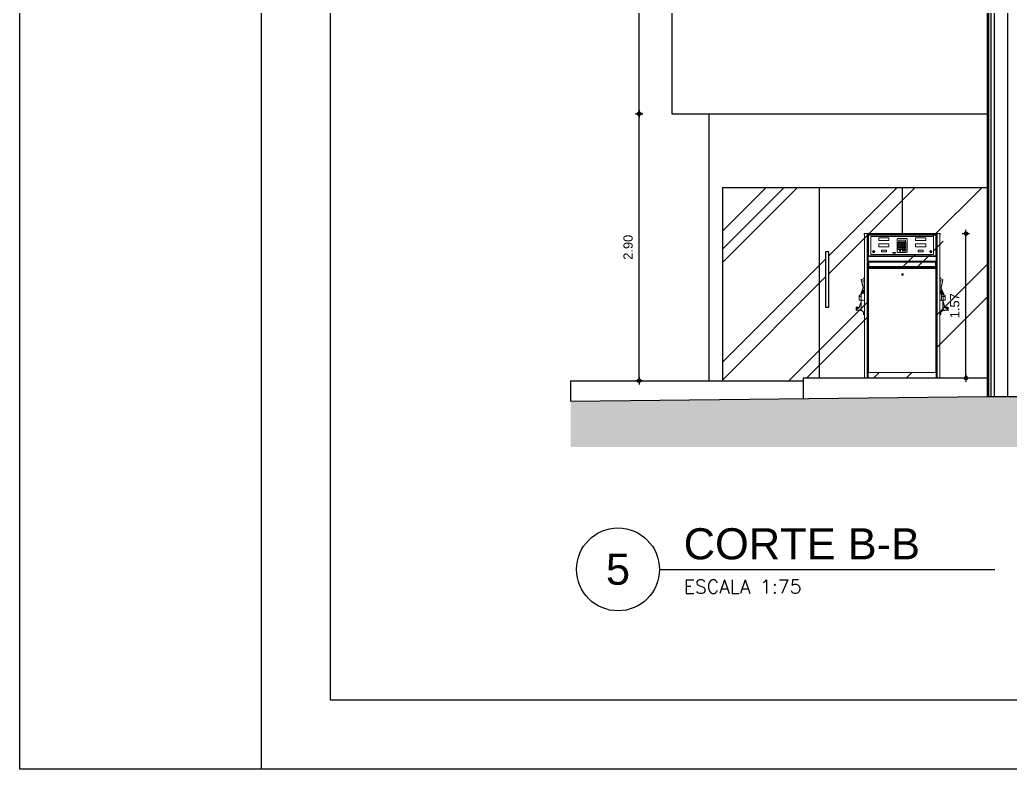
# Model space of a CAD drawing. Header units: millimetres. Extents: x 1111 to 1333, y -447 to -319.
# Drawn here: x 1191.17 to 1201.93, y -447 to -438.86 of the extents above; entities that cross this region are included whole.
import ezdxf
from ezdxf.enums import TextEntityAlignment as Align

# ---------------------------------------------------------------- set-up
doc = ezdxf.new("R2010")
doc.units = ezdxf.units.MM
doc.header["$PDMODE"] = 35
for name, color, linetype in [('ARQ-ALVENARIA', 4, 'Continuous'), ('ARQ-ESTRUTURA', 6, 'Continuous'), ('ARQ-HACHURA', 253, 'Continuous'), ('ARQ-PENA-01', 1, 'Continuous'), ('ARQ-PENA-02', 2, 'Continuous'), ('ARQ-PENA-03', 3, 'Continuous'), ('ARQ-PENA-FINA-CINZA', 8, 'Continuous'), ('ARQ-SÍMBOLOS', 2, 'Continuous'), ('ARQ-TEXTO2', 2, 'Continuous'), ('ARQ-TEXTO4', 4, 'Continuous'), ('CERCAD-1', 1, 'Continuous'), ('CERCAD-2', 7, 'Continuous'), ('COTAS', 1, 'Continuous')]:
    doc.layers.add(name, color=color, linetype=linetype)
doc.styles.add('ARIAL', font='arial.ttf')
doc.styles.add('CARIMBO_DADOS', font='arial.ttf', dxfattribs={"height": 0.1})
doc.styles.add('ROMANS', font='romans')
doc.dimstyles.new('COTAS_EXTERNAS', dxfattribs={"dimtxt": 0.1, "dimasz": 0.01, "dimexe": 0, "dimexo": 0, "dimgap": 0.07, "dimtad": 1, "dimzin": 5, "dimdsep": 46, "dimtxsty": 'CARIMBO_DADOS', "dimblk1": 'CIRCULOS', "dimblk2": 'CIRCULOS', "dimsah": 1, "dimcen": 0, "dimse1": 1, "dimse2": 1, "dimclrd": 8, "dimclre": 8, "dimclrt": 230, "dimadec": 0, "dimazin": 0, "dimtfac": 100, "dimtix": 1, "dimtmove": 2, "dimatfit": 3, "dimldrblk": 'CIRCULOS', "dimfxl": 0, "dimtolj": 1, "dimtzin": 5, "dimarcsym": 0})

# ---------------------------------------------------------------- blocks, each defined once
blk = doc.blocks.new('BOMBA FRONTAL')
at = {"layer": 'ARQ-TEXTO4', "lineweight": 5}
for p, q in [((808.167, 418.036), (807.345, 418.036)), ((807.345, 418.036), (807.345, 418.035)), ((807.345, 418.035), (807.386, 418.035)), ((807.345, 418.034), (807.345, 418.035)), ((807.345, 418.035), (807.346, 418.034)), ((807.345, 418.025), (807.345, 418.034)), ((807.346, 418.034), (807.345, 418.034)), ((807.346, 418.025), (807.345, 418.025)), ((807.345, 418.025), (807.346, 418.024)), ((807.346, 416.468), (807.346, 418.035)), ((807.375, 418.036), (807.375, 418.035)), ((807.376, 416.469), (807.376, 418.035)), ((807.385, 418.036), (807.385, 418.034)), ((807.385, 418.035), (807.385, 416.469)), ((807.385, 418.034), (807.386, 418.034)), ((807.386, 418.035), (807.386, 418.024)), ((807.386, 418.034), (808.126, 418.034)), ((807.386, 418.025), (808.126, 418.025)), ((807.386, 418.024), (808.126, 418.024)), ((807.386, 418.024), (807.386, 417.678)), ((807.386, 418.014), (807.388, 418.014)), ((807.388, 417.797), (807.388, 418.021)), ((807.388, 418.021), (808.124, 418.021)), ((807.39, 418.024), (807.39, 418.021)), ((807.39, 418.021), (807.39, 417.792)), ((807.39, 418.019), (808.121, 418.019)), ((807.394, 418.024), (807.394, 418.021)), ((807.41, 418.024), (807.41, 418.021)), ((807.411, 418.021), (807.411, 418.024)), ((808.101, 418.023), (807.411, 418.023)), ((807.416, 418.003), (808.096, 418.003)), ((807.416, 417.81), (807.416, 418.003)), ((808.096, 418.003), (808.096, 417.81)), ((808.101, 418.021), (808.101, 418.024)), ((808.101, 418.021), (808.101, 418.024)), ((808.118, 418.021), (808.118, 418.024)), ((808.121, 417.792), (808.121, 418.021)), ((808.122, 418.021), (808.122, 418.024)), ((808.124, 418.021), (808.124, 417.797)), ((808.126, 416.467), (808.126, 418.035)), ((808.126, 418.035), (808.127, 418.035)), ((808.126, 418.034), (808.127, 418.034)), ((808.126, 416.469), (808.126, 418.034)), ((808.127, 418.034), (808.127, 418.036)), ((808.127, 418.035), (808.167, 418.035)), ((808.136, 418.035), (808.136, 416.469)), ((808.137, 418.036), (808.137, 418.035)), ((808.167, 418.034), (808.166, 418.035)), ((808.166, 418.035), (808.166, 418.034)), ((808.166, 416.468), (808.166, 418.035)), ((808.166, 418.034), (808.167, 418.034)), ((808.166, 418.024), (808.167, 418.025)), ((808.167, 418.025), (808.166, 418.025)), ((808.167, 418.022), (808.166, 418.022)), ((808.167, 418.035), (808.167, 418.036)), ((808.167, 418.034), (808.167, 418.022)), ((807.388, 417.799), (807.386, 417.799)), ((807.388, 417.794), (807.386, 417.794)), ((808.126, 417.79), (807.386, 417.79)), ((808.126, 417.788), (807.386, 417.788)), ((807.388, 417.792), (807.388, 417.795)), ((808.124, 417.792), (807.388, 417.792)), ((807.39, 417.794), (808.121, 417.794)), ((807.39, 417.792), (807.39, 417.79)), ((807.394, 417.792), (807.394, 417.79)), ((807.41, 417.792), (807.41, 417.79)), ((807.411, 417.79), (807.411, 417.792)), ((808.096, 417.81), (807.416, 417.81)), ((807.441, 417.842), (807.44, 417.84)), ((807.44, 417.84), (807.44, 417.837)), ((807.44, 417.837), (807.441, 417.836)), ((807.442, 417.843), (807.441, 417.842)), ((807.441, 417.836), (807.442, 417.835)), ((807.443, 417.844), (807.442, 417.843)), ((807.442, 417.837), (807.444, 417.84)), ((807.452, 417.837), (807.442, 417.837)), ((807.442, 417.835), (807.443, 417.834)), ((807.444, 417.845), (807.443, 417.845)), ((807.443, 417.845), (807.443, 417.844)), ((807.443, 417.834), (807.444, 417.834)), ((807.446, 417.845), (807.444, 417.845)), ((807.444, 417.84), (807.447, 417.844)), ((807.444, 417.834), (807.445, 417.833)), ((807.445, 417.833), (807.446, 417.832)), ((807.447, 417.846), (807.446, 417.845)), ((807.446, 417.832), (807.447, 417.832)), ((807.448, 417.845), (807.447, 417.846)), ((807.447, 417.844), (807.45, 417.84)), ((807.447, 417.832), (807.448, 417.833)), ((807.449, 417.845), (807.448, 417.845)), ((807.448, 417.833), (807.45, 417.834)), ((807.451, 417.845), (807.449, 417.845)), ((807.45, 417.84), (807.452, 417.837)), ((807.45, 417.834), (807.451, 417.834)), ((807.451, 417.844), (807.451, 417.845)), ((807.452, 417.843), (807.451, 417.844)), ((807.451, 417.834), (807.452, 417.835)), ((807.453, 417.842), (807.452, 417.843)), ((807.452, 417.835), (807.453, 417.836)), ((807.453, 417.84), (807.453, 417.842)), ((807.453, 417.838), (807.453, 417.84)), ((807.453, 417.837), (807.453, 417.838)), ((807.453, 417.836), (807.453, 417.837)), ((808.062, 417.843), (808.061, 417.842)), ((808.061, 417.842), (808.061, 417.84)), ((808.061, 417.84), (808.061, 417.838)), ((808.061, 417.838), (808.061, 417.837)), ((808.061, 417.837), (808.062, 417.836)), ((808.063, 417.844), (808.062, 417.843)), ((808.062, 417.837), (808.065, 417.84)), ((808.072, 417.837), (808.062, 417.837)), ((808.062, 417.836), (808.062, 417.835)), ((808.062, 417.835), (808.064, 417.834)), ((808.064, 417.845), (808.063, 417.844)), ((808.065, 417.845), (808.064, 417.845)), ((808.064, 417.834), (808.064, 417.834)), ((808.064, 417.834), (808.066, 417.833)), ((808.066, 417.845), (808.065, 417.845)), ((808.065, 417.84), (808.067, 417.844)), ((808.067, 417.846), (808.066, 417.845)), ((808.066, 417.833), (808.067, 417.832)), ((808.068, 417.845), (808.067, 417.846)), ((808.067, 417.844), (808.07, 417.84)), ((808.067, 417.832), (808.068, 417.832)), ((808.07, 417.845), (808.068, 417.845)), ((808.068, 417.832), (808.069, 417.833)), ((808.069, 417.833), (808.071, 417.834)), ((808.071, 417.845), (808.07, 417.845)), ((808.07, 417.84), (808.072, 417.837)), ((808.072, 417.844), (808.071, 417.845)), ((808.071, 417.834), (808.072, 417.834)), ((808.073, 417.843), (808.072, 417.844)), ((808.072, 417.835), (808.073, 417.836)), ((808.072, 417.834), (808.072, 417.835)), ((808.073, 417.842), (808.073, 417.843)), ((808.074, 417.84), (808.073, 417.842)), ((808.073, 417.836), (808.074, 417.837)), ((808.074, 417.837), (808.074, 417.84)), ((808.101, 417.792), (808.101, 417.79)), ((808.101, 417.79), (808.101, 417.792)), ((808.118, 417.79), (808.118, 417.792)), ((808.122, 417.79), (808.122, 417.792)), ((808.124, 417.799), (808.126, 417.799)), ((808.124, 417.795), (808.124, 417.792)), ((808.124, 417.794), (808.126, 417.794)), ((807.386, 417.738), (808.126, 417.738)), ((807.386, 417.736), (808.126, 417.736)), ((807.395, 417.729), (807.386, 417.729)), ((807.386, 417.678), (807.386, 416.467)), ((807.395, 417.678), (807.386, 417.678)), ((807.395, 417.671), (807.386, 417.671)), ((808.126, 417.67), (807.386, 417.67)), ((808.126, 417.661), (807.386, 417.661)), ((807.386, 417.661), (808.126, 417.661)), ((807.388, 416.527), (807.388, 417.659)), ((807.388, 417.659), (808.124, 417.659)), ((807.39, 417.736), (807.39, 417.729)), ((807.39, 417.678), (807.39, 417.671)), ((807.39, 417.661), (807.39, 417.659)), ((807.39, 417.659), (807.39, 416.527)), ((808.121, 417.657), (807.39, 417.657)), ((807.392, 417.729), (807.392, 417.678)), ((807.394, 417.736), (807.394, 417.671)), ((807.394, 417.661), (807.394, 417.659)), ((807.395, 417.736), (807.395, 417.68)), ((808.117, 417.73), (807.395, 417.73)), ((807.395, 417.728), (808.117, 417.728)), ((807.395, 417.727), (808.117, 417.727)), ((807.395, 417.68), (807.395, 417.671)), ((807.395, 417.68), (808.117, 417.68)), ((808.117, 417.679), (807.395, 417.679)), ((808.117, 417.677), (807.395, 417.677)), ((807.395, 417.671), (808.117, 417.671)), ((807.41, 417.661), (807.41, 417.659)), ((807.411, 417.659), (807.411, 417.661)), ((808.101, 417.661), (808.101, 417.659)), ((808.101, 417.659), (808.101, 417.661)), ((808.117, 417.736), (808.117, 417.727)), ((808.117, 417.729), (808.126, 417.729)), ((808.117, 417.727), (808.117, 417.671)), ((808.117, 417.678), (808.126, 417.678)), ((808.117, 417.671), (808.126, 417.671)), ((808.118, 417.671), (808.118, 417.736)), ((808.118, 417.659), (808.118, 417.661)), ((808.12, 417.678), (808.12, 417.729)), ((808.121, 416.527), (808.121, 417.659)), ((808.122, 417.729), (808.122, 417.736)), ((808.122, 417.671), (808.122, 417.678)), ((808.122, 417.659), (808.122, 417.661)), ((808.124, 417.659), (808.124, 416.527)), ((807.312, 417.536), (807.312, 417.537)), ((807.312, 417.537), (807.313, 417.537)), ((807.312, 417.536), (807.312, 417.537)), ((807.312, 417.537), (807.313, 417.537)), ((807.329, 417.458), (807.312, 417.536)), ((807.332, 417.447), (807.312, 417.536)), ((807.313, 417.537), (807.344, 417.549)), ((807.313, 417.537), (807.344, 417.549)), ((807.313, 417.536), (807.313, 417.537)), ((807.313, 417.537), (807.313, 417.536)), ((807.314, 417.535), (807.313, 417.536)), ((807.313, 417.536), (807.314, 417.535)), ((807.314, 417.534), (807.314, 417.535)), ((807.314, 417.535), (807.314, 417.534)), ((807.317, 417.517), (807.314, 417.534)), ((807.314, 417.534), (807.317, 417.517)), ((807.344, 417.534), (807.343, 417.534)), ((807.343, 417.534), (807.343, 417.533)), ((807.343, 417.533), (807.343, 417.524)), ((807.344, 417.564), (807.345, 417.564)), ((807.345, 417.564), (807.344, 417.564)), ((807.344, 417.564), (807.344, 417.386)), ((807.344, 417.549), (807.344, 417.55)), ((807.344, 417.55), (807.344, 417.549)), ((807.344, 417.549), (807.344, 417.527)), ((807.344, 417.549), (807.344, 417.549)), ((807.344, 417.549), (807.344, 417.527)), ((807.347, 417.534), (807.344, 417.534)), ((807.344, 417.532), (807.344, 417.533)), ((807.344, 417.533), (807.345, 417.533)), ((807.344, 417.525), (807.344, 417.532)), ((807.345, 417.393), (807.345, 417.565)), ((807.345, 417.565), (807.345, 417.458)), ((807.345, 417.564), (807.345, 417.565)), ((807.345, 417.565), (807.347, 417.565)), ((807.347, 417.565), (807.345, 417.565)), ((807.345, 417.565), (807.345, 417.564)), ((807.345, 417.533), (807.347, 417.533)), ((807.753, 417.596), (807.752, 417.594)), ((807.752, 417.594), (807.752, 417.59)), ((807.752, 417.59), (807.753, 417.588)), ((807.754, 417.598), (807.753, 417.597)), ((807.753, 417.597), (807.753, 417.596)), ((807.753, 417.588), (807.754, 417.587)), ((807.755, 417.599), (807.754, 417.598)), ((807.755, 417.595), (807.754, 417.594)), ((807.754, 417.594), (807.754, 417.59)), ((807.754, 417.59), (807.755, 417.589)), ((807.754, 417.587), (807.755, 417.586)), ((807.757, 417.6), (807.755, 417.599)), ((807.756, 417.596), (807.755, 417.596)), ((807.755, 417.596), (807.755, 417.595)), ((807.755, 417.589), (807.755, 417.589)), ((807.755, 417.589), (807.756, 417.588)), ((807.755, 417.586), (807.756, 417.585)), ((807.757, 417.597), (807.756, 417.596)), ((807.756, 417.594), (807.764, 417.594)), ((807.76, 417.589), (807.756, 417.594)), ((807.756, 417.588), (807.757, 417.587)), ((807.756, 417.585), (807.757, 417.585)), ((807.758, 417.6), (807.757, 417.6)), ((807.758, 417.598), (807.757, 417.597)), ((807.757, 417.587), (807.758, 417.587)), ((807.757, 417.585), (807.762, 417.585)), ((807.76, 417.601), (807.758, 417.6)), ((807.76, 417.598), (807.758, 417.598)), ((807.758, 417.587), (807.762, 417.587)), ((807.761, 417.6), (807.76, 417.601)), ((807.762, 417.598), (807.76, 417.598)), ((807.764, 417.594), (807.76, 417.589)), ((807.763, 417.6), (807.761, 417.6)), ((807.763, 417.597), (807.762, 417.598)), ((807.762, 417.587), (807.763, 417.587)), ((807.762, 417.585), (807.763, 417.585)), ((807.764, 417.599), (807.763, 417.6)), ((807.764, 417.596), (807.763, 417.597)), ((807.763, 417.588), (807.764, 417.589)), ((807.763, 417.587), (807.763, 417.588)), ((807.763, 417.585), (807.765, 417.586)), ((807.765, 417.598), (807.764, 417.599)), ((807.765, 417.595), (807.764, 417.596)), ((807.764, 417.596), (807.764, 417.596)), ((807.764, 417.589), (807.765, 417.589)), ((807.766, 417.597), (807.765, 417.598)), ((807.765, 417.594), (807.765, 417.595)), ((807.765, 417.59), (807.765, 417.594)), ((807.765, 417.589), (807.765, 417.59)), ((807.765, 417.586), (807.766, 417.587)), ((807.767, 417.596), (807.766, 417.597)), ((807.766, 417.587), (807.767, 417.588)), ((807.768, 417.594), (807.767, 417.596)), ((807.767, 417.588), (807.768, 417.59)), ((807.768, 417.593), (807.768, 417.594)), ((807.768, 417.591), (807.768, 417.593)), ((807.768, 417.59), (807.768, 417.591)), ((808.167, 417.565), (808.165, 417.565)), ((808.165, 417.565), (808.167, 417.565)), ((808.165, 417.534), (808.168, 417.534)), ((808.167, 417.533), (808.165, 417.533)), ((808.166, 417.565), (808.166, 417.458)), ((808.167, 417.564), (808.167, 417.565)), ((808.167, 417.565), (808.167, 417.564)), ((808.167, 417.393), (808.167, 417.565)), ((808.167, 417.564), (808.167, 417.564)), ((808.167, 417.564), (808.167, 417.564)), ((808.167, 417.564), (808.167, 417.386)), ((808.167, 417.549), (808.167, 417.55)), ((808.167, 417.55), (808.167, 417.549)), ((808.168, 417.549), (808.167, 417.549)), ((808.167, 417.549), (808.168, 417.549)), ((808.167, 417.532), (808.167, 417.533)), ((808.167, 417.525), (808.167, 417.532)), ((808.198, 417.537), (808.168, 417.549)), ((808.168, 417.549), (808.168, 417.527)), ((808.198, 417.537), (808.168, 417.549)), ((808.168, 417.527), (808.168, 417.549)), ((808.168, 417.534), (808.168, 417.534)), ((808.168, 417.534), (808.168, 417.533)), ((808.168, 417.533), (808.168, 417.524)), ((808.18, 417.447), (808.199, 417.536)), ((808.182, 417.458), (808.199, 417.536)), ((808.194, 417.517), (808.198, 417.534)), ((808.198, 417.534), (808.194, 417.517)), ((808.198, 417.536), (808.198, 417.537)), ((808.199, 417.537), (808.198, 417.537)), ((808.199, 417.537), (808.198, 417.537)), ((808.198, 417.537), (808.198, 417.536)), ((808.198, 417.535), (808.198, 417.536)), ((808.198, 417.536), (808.198, 417.535)), ((808.198, 417.534), (808.198, 417.535)), ((808.198, 417.535), (808.198, 417.534)), ((808.199, 417.536), (808.199, 417.537)), ((808.199, 417.536), (808.199, 417.537)), ((807.312, 417.392), (807.332, 417.446)), ((807.317, 417.517), (807.344, 417.527)), ((807.344, 417.527), (807.317, 417.517)), ((807.332, 417.447), (807.317, 417.517)), ((807.317, 417.517), (807.317, 417.517)), ((807.317, 417.517), (807.317, 417.517)), ((807.317, 417.517), (807.317, 417.517)), ((807.317, 417.517), (807.317, 417.517)), ((807.317, 417.517), (807.33, 417.458)), ((807.344, 417.421), (807.32, 417.413)), ((807.332, 417.446), (807.321, 417.413)), ((807.321, 417.413), (807.344, 417.421)), ((807.332, 417.446), (807.332, 417.447)), ((807.332, 417.447), (807.332, 417.447)), ((807.332, 417.446), (807.332, 417.447)), ((807.332, 417.446), (807.332, 417.446)), ((807.343, 417.524), (807.343, 417.524)), ((807.343, 417.524), (807.344, 417.524)), ((807.344, 417.527), (807.344, 417.458)), ((807.344, 417.527), (807.344, 417.527)), ((807.344, 417.527), (807.344, 417.527)), ((807.344, 417.527), (807.344, 417.421)), ((807.345, 417.525), (807.344, 417.525)), ((807.344, 417.525), (807.344, 417.525)), ((807.344, 417.524), (807.347, 417.524)), ((807.344, 417.421), (807.344, 417.414)), ((807.347, 417.525), (807.345, 417.525)), ((808.165, 417.525), (808.167, 417.525)), ((808.168, 417.524), (808.165, 417.524)), ((808.168, 417.527), (808.167, 417.527)), ((808.167, 417.527), (808.168, 417.527)), ((808.167, 417.525), (808.167, 417.525)), ((808.168, 417.527), (808.168, 417.458)), ((808.194, 417.517), (808.168, 417.527)), ((808.168, 417.527), (808.194, 417.517)), ((808.168, 417.421), (808.168, 417.527)), ((808.168, 417.524), (808.168, 417.524)), ((808.168, 417.524), (808.168, 417.524)), ((808.192, 417.413), (808.168, 417.421)), ((808.191, 417.413), (808.168, 417.421)), ((808.168, 417.421), (808.168, 417.414)), ((808.179, 417.447), (808.194, 417.517)), ((808.179, 417.446), (808.179, 417.447)), ((808.179, 417.447), (808.18, 417.447)), ((808.18, 417.446), (808.179, 417.446)), ((808.179, 417.446), (808.191, 417.413)), ((808.18, 417.447), (808.18, 417.446)), ((808.2, 417.392), (808.18, 417.446)), ((808.194, 417.517), (808.182, 417.458)), ((808.194, 417.517), (808.194, 417.517)), ((808.194, 417.517), (808.195, 417.517)), ((808.195, 417.517), (808.194, 417.517)), ((808.194, 417.517), (808.194, 417.517)), ((807.289, 417.359), (807.288, 417.352)), ((807.288, 417.313), (807.288, 417.352)), ((807.288, 417.352), (807.312, 417.352)), ((807.312, 417.313), (807.288, 417.313)), ((807.292, 417.365), (807.289, 417.359)), ((807.296, 417.369), (807.292, 417.365)), ((807.302, 417.372), (807.296, 417.369)), ((807.309, 417.373), (807.302, 417.372)), ((807.309, 417.313), (807.309, 417.373)), ((807.309, 417.373), (807.312, 417.373)), ((807.312, 417.38), (807.344, 417.392)), ((807.312, 417.373), (807.312, 417.207)), ((807.312, 417.373), (807.312, 417.207)), ((807.312, 417.304), (807.346, 417.317)), ((807.344, 417.404), (807.313, 417.392)), ((807.313, 417.385), (807.344, 417.397)), ((807.313, 417.309), (807.321, 417.313)), ((807.314, 417.397), (807.344, 417.408)), ((807.317, 417.404), (807.314, 417.397)), ((807.344, 417.414), (807.317, 417.404)), ((807.319, 417.412), (807.317, 417.404)), ((807.319, 417.412), (807.319, 417.413)), ((807.319, 417.413), (807.32, 417.413)), ((807.32, 417.413), (807.319, 417.412)), ((807.319, 417.412), (807.319, 417.412)), ((807.321, 417.413), (807.32, 417.414)), ((807.32, 417.413), (807.321, 417.413)), ((807.32, 417.413), (807.321, 417.413)), ((807.332, 417.372), (807.332, 417.372)), ((807.332, 417.372), (807.332, 417.371)), ((807.332, 417.37), (807.332, 417.372)), ((807.332, 417.371), (807.332, 417.37)), ((807.332, 417.371), (807.332, 417.371)), ((807.332, 417.37), (807.332, 417.37)), ((807.337, 417.339), (807.336, 417.339)), ((807.336, 417.339), (807.336, 417.338)), ((807.336, 417.338), (807.336, 417.338)), ((807.336, 417.338), (807.337, 417.338)), ((807.337, 417.338), (807.337, 417.339)), ((807.343, 417.393), (807.344, 417.393)), ((807.344, 417.393), (807.343, 417.393)), ((807.343, 417.393), (807.344, 417.393)), ((807.344, 417.408), (807.344, 417.414)), ((807.344, 417.414), (807.344, 417.414)), ((807.344, 417.404), (807.344, 417.408)), ((807.344, 417.408), (807.344, 417.408)), ((807.344, 417.397), (807.344, 417.404)), ((807.344, 417.403), (807.344, 417.404)), ((807.344, 417.392), (807.344, 417.397)), ((807.344, 417.397), (807.344, 417.397)), ((807.344, 417.396), (807.347, 417.396)), ((807.344, 417.394), (807.344, 417.393)), ((807.344, 417.393), (807.345, 417.393)), ((807.344, 417.393), (807.344, 417.393)), ((807.344, 417.393), (807.344, 417.393)), ((807.344, 417.393), (807.344, 417.393)), ((807.344, 417.393), (807.344, 417.393)), ((807.344, 417.393), (807.344, 417.393)), ((807.344, 417.386), (807.344, 417.392)), ((807.344, 417.392), (807.344, 417.392)), ((807.344, 417.386), (807.344, 417.386)), ((807.344, 417.386), (807.345, 417.38)), ((807.344, 417.313), (807.344, 417.31)), ((807.344, 417.31), (807.344, 417.313)), ((807.347, 417.393), (807.345, 417.393)), ((807.345, 417.393), (807.345, 417.38)), ((807.345, 417.38), (807.345, 417.386)), ((807.345, 417.38), (807.347, 417.38)), ((807.345, 417.313), (807.345, 417.304)), ((807.347, 417.383), (807.347, 417.313)), ((808.167, 417.396), (808.165, 417.396)), ((808.165, 417.393), (808.167, 417.393)), ((808.183, 417.383), (808.165, 417.383)), ((808.165, 417.383), (808.165, 417.313)), ((808.167, 417.38), (808.165, 417.38)), ((808.165, 417.313), (808.224, 417.313)), ((808.168, 417.386), (808.166, 417.38)), ((808.166, 417.313), (808.166, 417.304)), ((808.168, 417.414), (808.167, 417.414)), ((808.168, 417.408), (808.167, 417.408)), ((808.167, 417.403), (808.168, 417.404)), ((808.167, 417.397), (808.168, 417.397)), ((808.167, 417.394), (808.167, 417.393)), ((808.167, 417.393), (808.167, 417.393)), ((808.167, 417.393), (808.167, 417.38)), ((808.168, 417.392), (808.167, 417.392)), ((808.167, 417.386), (808.168, 417.386)), ((808.167, 417.38), (808.167, 417.386)), ((808.167, 417.31), (808.167, 417.313)), ((808.168, 417.414), (808.195, 417.404)), ((808.168, 417.408), (808.168, 417.414)), ((808.197, 417.397), (808.168, 417.408)), ((808.168, 417.404), (808.168, 417.408)), ((808.168, 417.397), (808.168, 417.404)), ((808.168, 417.404), (808.199, 417.392)), ((808.198, 417.385), (808.168, 417.397)), ((808.168, 417.397), (808.168, 417.392)), ((808.168, 417.393), (808.168, 417.393)), ((808.168, 417.393), (808.168, 417.393)), ((808.168, 417.393), (808.168, 417.393)), ((808.168, 417.393), (808.168, 417.393)), ((808.168, 417.393), (808.169, 417.393)), ((808.168, 417.393), (808.168, 417.393)), ((808.168, 417.393), (808.168, 417.393)), ((808.168, 417.393), (808.168, 417.393)), ((808.168, 417.393), (808.168, 417.393)), ((808.168, 417.386), (808.168, 417.392)), ((808.168, 417.392), (808.199, 417.38)), ((808.168, 417.313), (808.168, 417.31)), ((808.175, 417.339), (808.175, 417.339)), ((808.175, 417.339), (808.176, 417.338)), ((808.175, 417.338), (808.175, 417.339)), ((808.176, 417.338), (808.175, 417.338)), ((808.175, 417.338), (808.175, 417.338)), ((808.177, 417.313), (808.199, 417.304)), ((808.179, 417.372), (808.18, 417.372)), ((808.179, 417.37), (808.179, 417.372)), ((808.18, 417.37), (808.179, 417.37)), ((808.18, 417.372), (808.18, 417.371)), ((808.18, 417.371), (808.18, 417.37)), ((808.18, 417.371), (808.18, 417.371)), ((808.183, 417.313), (808.183, 417.383)), ((808.203, 417.373), (808.183, 417.373)), ((808.224, 417.352), (808.183, 417.352)), ((808.191, 417.413), (808.192, 417.414)), ((808.192, 417.413), (808.191, 417.413)), ((808.191, 417.313), (808.198, 417.309)), ((808.192, 417.414), (808.192, 417.414)), ((808.192, 417.413), (808.192, 417.413)), ((808.192, 417.412), (808.192, 417.413)), ((808.192, 417.413), (808.192, 417.413)), ((808.192, 417.412), (808.192, 417.413)), ((808.192, 417.413), (808.193, 417.413)), ((808.195, 417.404), (808.192, 417.412)), ((808.195, 417.404), (808.197, 417.397)), ((808.199, 417.313), (808.199, 417.207)), ((808.2, 417.313), (808.2, 417.207)), ((808.209, 417.372), (808.203, 417.373)), ((808.203, 417.313), (808.203, 417.373)), ((808.215, 417.369), (808.209, 417.372)), ((808.22, 417.365), (808.215, 417.369)), ((808.223, 417.359), (808.22, 417.365)), ((808.224, 417.352), (808.223, 417.359)), ((808.224, 417.313), (808.224, 417.352)), ((807.258, 417.232), (807.257, 417.229)), ((807.257, 417.229), (807.257, 417.203)), ((807.258, 417.229), (807.257, 417.229)), ((807.257, 417.21), (807.258, 417.212)), ((807.259, 417.21), (807.257, 417.21)), ((807.26, 417.235), (807.258, 417.232)), ((807.286, 417.232), (807.258, 417.212)), ((807.259, 417.232), (807.258, 417.229)), ((807.258, 417.213), (807.258, 417.229)), ((807.258, 417.212), (807.258, 417.211)), ((807.258, 417.211), (807.258, 417.211)), ((807.258, 417.211), (807.259, 417.21)), ((807.262, 417.234), (807.259, 417.232)), ((807.286, 417.231), (807.259, 417.21)), ((807.259, 417.21), (807.259, 417.203)), ((807.259, 417.203), (807.313, 417.205)), ((807.263, 417.237), (807.26, 417.235)), ((807.265, 417.236), (807.262, 417.234)), ((807.263, 417.231), (807.262, 417.228)), ((807.262, 417.228), (807.263, 417.225)), ((807.266, 417.238), (807.263, 417.237)), ((807.266, 417.233), (807.263, 417.231)), ((807.263, 417.225), (807.266, 417.224)), ((807.269, 417.236), (807.265, 417.236)), ((807.27, 417.237), (807.266, 417.238)), ((807.27, 417.231), (807.266, 417.233)), ((807.266, 417.224), (807.27, 417.225)), ((807.272, 417.234), (807.269, 417.236)), ((807.273, 417.235), (807.27, 417.237)), ((807.271, 417.228), (807.27, 417.231)), ((807.27, 417.225), (807.271, 417.228)), ((807.273, 417.235), (807.272, 417.234)), ((807.272, 417.234), (807.279, 417.227)), ((807.28, 417.228), (807.273, 417.235)), ((807.286, 417.232), (807.288, 417.234)), ((807.289, 417.233), (807.286, 417.231)), ((807.286, 417.231), (807.286, 417.232)), ((807.286, 417.231), (807.286, 417.231)), ((807.288, 417.234), (807.29, 417.238)), ((807.291, 417.237), (807.289, 417.233)), ((807.29, 417.238), (807.311, 417.3)), ((807.29, 417.238), (807.292, 417.238)), ((807.292, 417.238), (807.312, 417.297)), ((807.311, 417.3), (807.312, 417.302)), ((807.311, 417.3), (807.312, 417.3)), ((807.312, 417.207), (807.312, 417.207)), ((807.312, 417.207), (807.312, 417.206)), ((807.312, 417.207), (807.336, 417.183)), ((807.312, 417.207), (807.312, 417.206)), ((807.312, 417.206), (807.312, 417.206)), ((807.312, 417.206), (807.312, 417.206)), ((807.312, 417.206), (807.336, 417.183)), ((807.331, 417.273), (807.331, 417.272)), ((807.331, 417.27), (807.331, 417.268)), ((807.344, 417.31), (807.344, 417.31)), ((807.344, 417.31), (807.345, 417.304)), ((807.345, 417.304), (807.345, 417.31)), ((807.345, 417.304), (807.347, 417.304)), ((808.166, 417.304), (808.165, 417.304)), ((808.168, 417.31), (808.166, 417.304)), ((808.166, 417.304), (808.167, 417.31)), ((808.168, 417.31), (808.167, 417.31)), ((808.199, 417.207), (808.175, 417.183)), ((808.2, 417.206), (808.176, 417.183)), ((808.18, 417.273), (808.18, 417.272)), ((808.18, 417.27), (808.18, 417.268)), ((808.253, 417.203), (808.198, 417.205)), ((808.2, 417.207), (808.199, 417.207)), ((808.199, 417.207), (808.199, 417.206)), ((808.199, 417.206), (808.2, 417.206)), ((808.2, 417.302), (808.2, 417.3)), ((808.221, 417.238), (808.2, 417.3)), ((808.2, 417.3), (808.2, 417.3)), ((808.22, 417.238), (808.2, 417.297)), ((808.2, 417.207), (808.2, 417.206)), ((808.2, 417.206), (808.2, 417.206)), ((808.221, 417.238), (808.22, 417.238)), ((808.224, 417.234), (808.221, 417.238)), ((808.221, 417.237), (808.222, 417.233)), ((808.222, 417.233), (808.225, 417.231)), ((808.226, 417.232), (808.224, 417.234)), ((808.225, 417.231), (808.226, 417.232)), ((808.225, 417.231), (808.253, 417.21)), ((808.225, 417.231), (808.225, 417.231)), ((808.226, 417.232), (808.226, 417.232)), ((808.226, 417.232), (808.254, 417.212)), ((808.232, 417.228), (808.239, 417.235)), ((808.24, 417.234), (808.233, 417.227)), ((808.239, 417.235), (808.241, 417.237)), ((808.239, 417.235), (808.24, 417.234)), ((808.243, 417.236), (808.24, 417.234)), ((808.241, 417.237), (808.245, 417.238)), ((808.242, 417.231), (808.241, 417.228)), ((808.241, 417.228), (808.242, 417.225)), ((808.245, 417.233), (808.242, 417.231)), ((808.242, 417.225), (808.245, 417.224)), ((808.246, 417.236), (808.243, 417.236)), ((808.245, 417.238), (808.249, 417.237)), ((808.248, 417.231), (808.245, 417.233)), ((808.245, 417.224), (808.248, 417.225)), ((808.25, 417.234), (808.246, 417.236)), ((808.249, 417.228), (808.248, 417.231)), ((808.248, 417.225), (808.249, 417.228)), ((808.249, 417.237), (808.251, 417.235)), ((808.252, 417.232), (808.25, 417.234)), ((808.251, 417.235), (808.254, 417.232)), ((808.253, 417.229), (808.252, 417.232)), ((808.253, 417.213), (808.253, 417.229)), ((808.253, 417.229), (808.255, 417.229)), ((808.254, 417.211), (808.253, 417.211)), ((808.253, 417.211), (808.253, 417.21)), ((808.253, 417.21), (808.255, 417.21)), ((808.253, 417.21), (808.253, 417.203)), ((808.254, 417.232), (808.255, 417.229)), ((808.255, 417.21), (808.254, 417.212)), ((808.254, 417.212), (808.254, 417.211)), ((808.255, 417.229), (808.255, 417.203)), ((807.257, 417.203), (807.259, 417.203)), ((807.257, 417.203), (807.257, 417.202)), ((807.257, 417.202), (807.258, 417.202)), ((807.258, 417.202), (807.315, 417.203)), ((807.259, 417.202), (807.258, 417.202)), ((807.259, 417.203), (807.259, 417.202)), ((807.288, 417.2), (807.288, 417.203)), ((807.318, 417.2), (807.288, 417.2)), ((807.336, 417.182), (807.336, 417.164)), ((807.336, 417.164), (807.337, 417.164)), ((807.336, 417.164), (807.337, 417.161)), ((807.337, 417.164), (807.337, 417.182)), ((807.337, 417.164), (807.337, 417.161)), ((807.337, 417.161), (807.339, 417.157)), ((807.337, 417.161), (807.34, 417.159)), ((807.339, 417.157), (807.34, 417.158)), ((807.339, 417.157), (807.347, 417.151)), ((807.347, 417.151), (807.339, 417.157)), ((808.172, 417.157), (808.165, 417.151)), ((808.165, 417.151), (808.172, 417.157)), ((808.175, 417.161), (808.172, 417.157)), ((808.174, 417.161), (808.172, 417.159)), ((808.172, 417.157), (808.172, 417.158)), ((808.175, 417.164), (808.174, 417.161)), ((808.175, 417.182), (808.175, 417.164)), ((808.175, 417.164), (808.175, 417.182)), ((808.175, 417.164), (808.175, 417.164)), ((808.175, 417.164), (808.175, 417.161)), ((808.193, 417.2), (808.224, 417.2)), ((808.253, 417.202), (808.197, 417.203)), ((808.224, 417.2), (808.224, 417.203)), ((808.255, 417.203), (808.253, 417.203)), ((808.253, 417.203), (808.253, 417.202)), ((808.253, 417.202), (808.254, 417.202)), ((808.254, 417.202), (808.255, 417.203)), ((807.346, 416.469), (807.386, 416.469)), ((807.347, 416.467), (808.165, 416.467)), ((807.385, 416.469), (807.385, 416.467)), ((807.386, 416.527), (808.121, 416.527)), ((807.386, 416.526), (808.126, 416.526)), ((807.386, 416.468), (808.126, 416.468)), ((808.121, 416.529), (807.39, 416.529)), ((808.121, 416.527), (808.126, 416.527)), ((808.166, 416.469), (808.126, 416.469)), ((808.126, 416.467), (808.126, 416.469))]:
    blk.add_line(p, q, dxfattribs=at)
at = {"layer": 'ARQ-TEXTO4', "lineweight": 9}
for p, q in [((807.503, 417.991), (807.613, 417.991)), ((807.503, 417.961), (807.503, 417.991)), ((807.613, 417.961), (807.503, 417.961)), ((807.613, 417.991), (807.613, 417.961)), ((807.702, 417.975), (807.705, 417.98)), ((807.702, 417.84), (807.702, 417.975)), ((807.705, 417.98), (807.709, 417.982)), ((807.709, 417.982), (807.802, 417.982)), ((807.791, 417.966), (807.72, 417.966)), ((807.72, 417.966), (807.72, 417.948)), ((807.791, 417.948), (807.791, 417.966)), ((807.802, 417.982), (807.807, 417.98)), ((807.807, 417.98), (807.809, 417.975)), ((807.809, 417.975), (807.809, 417.974)), ((807.809, 417.974), (807.809, 417.84)), ((807.902, 417.991), (808.013, 417.991)), ((807.902, 417.961), (807.902, 417.991)), ((808.013, 417.961), (807.902, 417.961)), ((808.013, 417.991), (808.013, 417.961)), ((807.503, 417.923), (807.613, 417.923)), ((807.503, 417.893), (807.503, 417.923)), ((807.613, 417.893), (807.503, 417.893)), ((807.585, 417.855), (807.53, 417.855)), ((807.53, 417.855), (807.53, 417.836)), ((807.585, 417.836), (807.585, 417.855)), ((807.613, 417.923), (807.613, 417.893)), ((807.73, 417.939), (807.713, 417.939)), ((807.713, 417.939), (807.713, 417.923)), ((807.713, 417.923), (807.73, 417.923)), ((807.73, 417.92), (807.713, 417.92)), ((807.713, 417.92), (807.713, 417.903)), ((807.713, 417.903), (807.73, 417.903)), ((807.73, 417.9), (807.713, 417.9)), ((807.713, 417.9), (807.713, 417.884)), ((807.713, 417.884), (807.73, 417.884)), ((807.73, 417.881), (807.713, 417.881)), ((807.713, 417.881), (807.713, 417.864)), ((807.713, 417.864), (807.73, 417.864)), ((807.72, 417.948), (807.791, 417.948)), ((807.727, 417.852), (807.726, 417.851)), ((807.726, 417.851), (807.726, 417.848)), ((807.728, 417.854), (807.727, 417.853)), ((807.727, 417.853), (807.727, 417.852)), ((807.73, 417.855), (807.728, 417.854)), ((807.73, 417.923), (807.73, 417.939)), ((807.73, 417.903), (807.73, 417.92)), ((807.73, 417.884), (807.73, 417.9)), ((807.73, 417.864), (807.73, 417.881)), ((807.731, 417.855), (807.73, 417.855)), ((807.732, 417.856), (807.731, 417.855)), ((807.732, 417.852), (807.731, 417.851)), ((807.731, 417.852), (807.731, 417.852)), ((807.731, 417.852), (807.732, 417.852)), ((807.732, 417.852), (807.731, 417.851)), ((807.731, 417.851), (807.731, 417.852)), ((807.731, 417.851), (807.731, 417.851)), ((807.731, 417.851), (807.731, 417.85)), ((807.733, 417.856), (807.732, 417.856)), ((807.733, 417.852), (807.732, 417.852)), ((807.732, 417.852), (807.732, 417.852)), ((807.734, 417.856), (807.733, 417.856)), ((807.733, 417.852), (807.733, 417.852)), ((807.734, 417.852), (807.733, 417.852)), ((807.736, 417.855), (807.734, 417.856)), ((807.735, 417.852), (807.734, 417.852)), ((807.734, 417.852), (807.734, 417.852)), ((807.735, 417.851), (807.735, 417.852)), ((807.736, 417.851), (807.735, 417.851)), ((807.752, 417.939), (807.736, 417.939)), ((807.736, 417.939), (807.736, 417.923)), ((807.736, 417.923), (807.752, 417.923)), ((807.752, 417.92), (807.736, 417.92)), ((807.736, 417.92), (807.736, 417.903)), ((807.736, 417.903), (807.752, 417.903)), ((807.752, 417.9), (807.736, 417.9)), ((807.736, 417.9), (807.736, 417.884)), ((807.736, 417.884), (807.752, 417.884)), ((807.752, 417.881), (807.736, 417.881)), ((807.736, 417.881), (807.736, 417.864)), ((807.736, 417.864), (807.752, 417.864)), ((807.737, 417.855), (807.736, 417.855)), ((807.736, 417.85), (807.736, 417.851)), ((807.738, 417.854), (807.737, 417.855)), ((807.739, 417.853), (807.738, 417.854)), ((807.74, 417.852), (807.739, 417.853)), ((807.74, 417.851), (807.74, 417.852)), ((807.74, 417.848), (807.74, 417.851)), ((807.752, 417.923), (807.752, 417.939)), ((807.752, 417.903), (807.752, 417.92)), ((807.752, 417.884), (807.752, 417.9)), ((807.752, 417.864), (807.752, 417.881)), ((807.774, 417.939), (807.758, 417.939)), ((807.758, 417.939), (807.758, 417.923)), ((807.758, 417.923), (807.774, 417.923)), ((807.774, 417.92), (807.758, 417.92)), ((807.758, 417.92), (807.758, 417.903)), ((807.758, 417.903), (807.774, 417.903)), ((807.774, 417.9), (807.758, 417.9)), ((807.758, 417.9), (807.758, 417.884)), ((807.758, 417.884), (807.774, 417.884)), ((807.774, 417.881), (807.758, 417.881)), ((807.758, 417.881), (807.758, 417.864)), ((807.758, 417.864), (807.774, 417.864)), ((807.774, 417.861), (807.758, 417.861)), ((807.758, 417.861), (807.758, 417.845)), ((807.774, 417.923), (807.774, 417.939)), ((807.774, 417.903), (807.774, 417.92)), ((807.774, 417.884), (807.774, 417.9)), ((807.774, 417.864), (807.774, 417.881)), ((807.774, 417.845), (807.774, 417.861)), ((807.797, 417.939), (807.781, 417.939)), ((807.781, 417.939), (807.781, 417.923)), ((807.781, 417.923), (807.797, 417.923)), ((807.797, 417.92), (807.781, 417.92)), ((807.781, 417.92), (807.781, 417.903)), ((807.781, 417.903), (807.797, 417.903)), ((807.797, 417.9), (807.781, 417.9)), ((807.781, 417.9), (807.781, 417.884)), ((807.781, 417.884), (807.797, 417.884)), ((807.797, 417.881), (807.781, 417.881)), ((807.781, 417.881), (807.781, 417.864)), ((807.781, 417.864), (807.797, 417.864)), ((807.797, 417.861), (807.781, 417.861)), ((807.781, 417.861), (807.781, 417.845)), ((807.797, 417.923), (807.797, 417.939)), ((807.797, 417.903), (807.797, 417.92)), ((807.797, 417.884), (807.797, 417.9)), ((807.797, 417.864), (807.797, 417.881)), ((807.797, 417.845), (807.797, 417.861)), ((807.902, 417.923), (808.013, 417.923)), ((807.902, 417.893), (807.902, 417.923)), ((808.013, 417.893), (807.902, 417.893)), ((807.985, 417.855), (807.931, 417.855)), ((807.931, 417.855), (807.931, 417.836)), ((807.985, 417.836), (807.985, 417.855)), ((808.013, 417.923), (808.013, 417.893)), ((807.53, 417.836), (807.585, 417.836)), ((807.655, 417.832), (807.682, 417.832)), ((807.655, 417.823), (807.655, 417.832)), ((807.682, 417.823), (807.655, 417.823)), ((807.682, 417.832), (807.682, 417.823)), ((807.703, 417.837), (807.702, 417.84)), ((807.705, 417.833), (807.703, 417.837)), ((807.71, 417.832), (807.705, 417.833)), ((807.801, 417.832), (807.71, 417.832)), ((807.726, 417.848), (807.727, 417.847)), ((807.727, 417.847), (807.727, 417.846)), ((807.727, 417.846), (807.728, 417.845)), ((807.728, 417.845), (807.729, 417.844)), ((807.729, 417.844), (807.73, 417.843)), ((807.731, 417.85), (807.73, 417.849)), ((807.73, 417.849), (807.73, 417.848)), ((807.73, 417.848), (807.731, 417.848)), ((807.73, 417.843), (807.731, 417.843)), ((807.731, 417.848), (807.731, 417.847)), ((807.731, 417.847), (807.731, 417.847)), ((807.731, 417.847), (807.732, 417.847)), ((807.731, 417.843), (807.733, 417.842)), ((807.732, 417.847), (807.732, 417.846)), ((807.732, 417.846), (807.735, 417.846)), ((807.733, 417.842), (807.734, 417.842)), ((807.734, 417.842), (807.735, 417.843)), ((807.735, 417.846), (807.735, 417.847)), ((807.735, 417.847), (807.735, 417.847)), ((807.735, 417.847), (807.736, 417.847)), ((807.735, 417.843), (807.736, 417.843)), ((807.736, 417.849), (807.736, 417.85)), ((807.736, 417.848), (807.736, 417.849)), ((807.736, 417.847), (807.736, 417.848)), ((807.736, 417.848), (807.736, 417.848)), ((807.736, 417.843), (807.738, 417.844)), ((807.738, 417.844), (807.739, 417.845)), ((807.739, 417.846), (807.74, 417.847)), ((807.739, 417.845), (807.739, 417.846)), ((807.74, 417.847), (807.74, 417.848)), ((807.758, 417.845), (807.774, 417.845)), ((807.781, 417.845), (807.797, 417.845)), ((807.806, 417.833), (807.801, 417.832)), ((807.809, 417.837), (807.806, 417.833)), ((807.809, 417.84), (807.809, 417.837)), ((807.931, 417.836), (807.985, 417.836))]:
    blk.add_line(p, q, dxfattribs=at)
at = {"layer": 'ARQ-TEXTO4', "lineweight": 25}
for p, q in [((807.312, 417.392), (807.312, 417.373)), ((808.2, 417.392), (808.2, 417.373))]:
    blk.add_line(p, q, dxfattribs=at)
at = {"layer": 'ARQ-TEXTO4', "lineweight": 5}
for centre, radius in [((807.447, 417.839), 0.0114), ((808.067, 417.839), 0.0114), ((807.447, 417.839), 0.00863), ((808.068, 417.839), 0.00878)]:
    blk.add_circle(centre, radius, dxfattribs=at)
blk = doc.blocks.new('*U20')
at = {"layer": 'ARQ-SÍMBOLOS'}
blk.add_line((0.6, 0), (5.458, 0), dxfattribs=at)
blk.add_circle((0, 0), 0.6, dxfattribs=at)
at = {"layer": 'ARQ-TEXTO2', "style": 'ROMANS'}
blk.add_attdef('ESCALA1', text='', height=0.2, dxfattribs=at).set_placement((0.951, -0.149), align=Align.TOP_LEFT)
at = {"layer": 'ARQ-TEXTO4', "style": 'ARIAL'}
blk.add_attdef('TITULODODESENHO', (0.951, 0.146), '', height=0.45, dxfattribs=at)
blk.add_attdef('0', text='', height=0.45, dxfattribs=at).set_placement((0, 0), align=Align.MIDDLE)
blk = doc.blocks.new('CIRCULOS')
at = {"layer": 'COTAS'}
for p, q in [((-4, 0), (4, 0)), ((0, 4), (0, -4))]:
    blk.add_line(p, q, dxfattribs=at)
for radius in [2, 1]:
    blk.add_circle((0, 0), radius, dxfattribs=at)
blk = doc.blocks.new('*D205')
at = {"color": 8, "lineweight": -2, "transparency": 16777216}
blk.add_line((1201.445, -442.743), (1201.445, -441.194), dxfattribs=at)
at = {"layer": 'DEFPOINTS', "color": 0, "transparency": 16777216}
for p in [(1201.163, -441.184), (1201.445, -441.184), (1201.161, -442.753)]:
    blk.add_point(p, dxfattribs=at)
at = {"color": 8, "lineweight": -2, "transparency": 16777216, "xscale": 0.01, "yscale": 0.01, "zscale": 0.01}
for p, rotation in [((1201.445, -441.184), 90), ((1201.445, -442.753), 270)]:
    blk.add_blockref('CIRCULOS', p, dxfattribs=dict(at, rotation=rotation))
at = {"color": 230, "transparency": 16777216, "insert": (1201.324, -441.968), "char_height": 0.1, "attachment_point": 5, "rotation": 90, "style": 'CARIMBO_DADOS'}
blk.add_mtext('\\A1;1.57', dxfattribs=at)
blk = doc.blocks.new('*D207')
at = {"color": 8, "lineweight": -2, "transparency": 16777216}
blk.add_line((1197.897, -442.773), (1197.897, -439.893), dxfattribs=at)
at = {"layer": 'DEFPOINTS', "color": 0, "transparency": 16777216}
for p in [(1197.897, -439.883), (1198.443, -439.883), (1197.923, -442.783)]:
    blk.add_point(p, dxfattribs=at)
at = {"color": 8, "lineweight": -2, "transparency": 16777216, "xscale": 0.01, "yscale": 0.01, "zscale": 0.01}
for p, rotation in [((1197.897, -439.883), 90), ((1197.897, -442.783), 270)]:
    blk.add_blockref('CIRCULOS', p, dxfattribs=dict(at, rotation=rotation))
at = {"color": 230, "transparency": 16777216, "insert": (1197.776, -441.333), "char_height": 0.1, "attachment_point": 5, "rotation": 90, "style": 'CARIMBO_DADOS'}
blk.add_mtext('\\A1;2.90', dxfattribs=at)
blk = doc.blocks.new('*D208')
at = {"color": 8, "lineweight": -2, "transparency": 16777216}
blk.add_line((1197.897, -439.873), (1197.897, -436.793), dxfattribs=at)
at = {"layer": 'DEFPOINTS', "color": 0, "transparency": 16777216}
for p in [(1197.897, -436.783), (1198.252, -436.783), (1198.443, -439.883)]:
    blk.add_point(p, dxfattribs=at)
at = {"color": 8, "lineweight": -2, "transparency": 16777216, "xscale": 0.01, "yscale": 0.01, "zscale": 0.01}
for p, rotation in [((1197.897, -436.783), 90), ((1197.897, -439.883), 270)]:
    blk.add_blockref('CIRCULOS', p, dxfattribs=dict(at, rotation=rotation))
at = {"color": 230, "transparency": 16777216, "insert": (1197.776, -438.333), "char_height": 0.1, "attachment_point": 5, "rotation": 90, "style": 'CARIMBO_DADOS'}
blk.add_mtext('\\A1;3.10', dxfattribs=at)

msp = doc.modelspace()

# ---------------------------------------------------------------- hatches: boundary and pattern name
at = {"layer": 'ARQ-HACHURA'}
h = msp.add_hatch(dxfattribs=at)
h.set_pattern_fill('AR-RROOF', color=256, scale=0.045, angle=45)
h.set_pattern_definition([(45, (51.0535, -54.8989), (0.9698677, 2.5863138), [17.145, -2.286, 5.715, -1.143]), (45, (51.7243, -53.4198), (-1.8831597, 0.2667136), [3.429, -0.37719, 6.858, -0.85725]), (45, (50.7706, -53.80776), (3.6612504, 4.7442693), [9.144, -1.6002, 4.572, -1.143])])
h.paths.add_polyline_path([(1199.956, -441.983), (1199.921, -441.983), (1199.921, -441.383), (1199.956, -441.383)], flags=16)
h.paths.add_polyline_path([(1199.677, -442.753), (1199.852, -442.753), (1199.852, -440.683), (1198.802, -440.683), (1198.802, -442.783), (1199.677, -442.783)])
h.paths.add_polyline_path([(1200.752, -441.621), (1200.748, -441.625), (1200.748, -441.631), (1200.752, -441.635)])
h.paths.add_polyline_path([(1200.386, -441.563), (1200.752, -441.563), (1200.752, -440.683), (1199.852, -440.683), (1199.852, -442.753), (1200.752, -442.753), (1200.752, -442.691), (1200.386, -442.691)])
h.paths.add_polyline_path([(1200.753, -441.62), (1200.752, -441.621), (1200.752, -441.636), (1200.759, -441.636), (1200.765, -441.63), (1200.764, -441.626), (1200.762, -441.623), (1200.757, -441.619), (1200.754, -441.62)])
h.paths.add_polyline_path([(1201.092, -441.41), (1200.752, -441.41), (1200.752, -441.563), (1201.117, -441.563), (1201.117, -442.691), (1200.752, -442.691), (1200.752, -442.753), (1201.677, -442.753), (1201.677, -440.683), (1200.752, -440.683), (1200.752, -441.217), (1201.092, -441.217)])
h.paths.add_polyline_path([(1200.752, -441.388), (1200.797, -441.388), (1200.802, -441.387), (1200.805, -441.382), (1200.805, -441.246), (1200.803, -441.241), (1200.798, -441.239), (1200.752, -441.239)])
h = msp.add_hatch(dxfattribs=at)
h.set_pattern_fill('EARTH', color=256, scale=0.035, angle=45)
h.set_pattern_definition([(45, (51.05348, -54.89886), (0, 0.314308964), [0.22225, -0.22225]), (45, (50.99455, -54.83993), (0, 0.314308964), [0.22225, -0.22225]), (45, (50.93561, -54.781), (0, 0.314308964), [0.22225, -0.22225]), (135, (50.93561, -54.7417), (-0.314308964, 0), [0.22225, -0.22225]), (135, (50.99455, -54.68277), (-0.314308964, 0), [0.22225, -0.22225]), (135, (51.05348, -54.62384), (-0.314308964, 0), [0.22225, -0.22225])])
h.paths.add_polyline_path([(1216.602, -443.003), (1212.077, -442.953), (1201.677, -442.953), (1197.152, -443.003), (1197.152, -443.503), (1216.602, -443.503)])

# ---------------------------------------------------------------- linework, layer by layer
at = {"layer": 'ARQ-ALVENARIA'}
for p, q in [((1198.252, -436.783), (1198.252, -439.883)), ((1198.252, -439.223), (1198.252, -439.883)), ((1198.252, -439.883), (1201.677, -439.883)), ((1198.652, -439.883), (1198.652, -442.783)), ((1198.802, -440.683), (1201.677, -440.683)), ((1198.802, -440.683), (1198.802, -442.783))]:
    msp.add_line(p, q, dxfattribs=at)
at = {"layer": 'ARQ-ESTRUTURA'}
for p, q in [((1201.677, -442.753), (1199.677, -442.753)), ((1199.677, -442.753), (1199.677, -442.975)), ((1197.152, -443.003), (1201.677, -442.953)), ((1201.677, -442.953), (1212.077, -442.953))]:
    msp.add_line(p, q, dxfattribs=at)
at = {"layer": 'ARQ-PENA-01'}
for p, q in [((1199.852, -440.683), (1199.852, -442.753)), ((1200.752, -440.683), (1200.752, -441.184))]:
    msp.add_line(p, q, dxfattribs=at)
msp.add_lwpolyline([(1199.921, -441.983), (1199.956, -441.983), (1199.956, -441.383), (1199.921, -441.383)], close=True, dxfattribs=at)
at = {"layer": 'ARQ-PENA-02'}
msp.add_line((1201.677, -442.953), (1201.677, -436.783), dxfattribs=at)
at = {"layer": 'ARQ-PENA-03'}
for q in [(1199.677, -442.783), (1197.152, -443.003)]:
    msp.add_line((1197.152, -442.783), q, dxfattribs=at)
at = {"layer": 'ARQ-PENA-FINA-CINZA'}
for p, q in [((1201.683, -442.953), (1201.683, -436.783)), ((1201.695, -442.953), (1201.695, -436.783)), ((1201.717, -442.953), (1201.717, -436.783)), ((1201.754, -442.953), (1201.754, -436.783)), ((1201.899, -442.953), (1201.899, -436.783))]:
    msp.add_line(p, q, dxfattribs=at)
at = {"layer": 'CERCAD-1'}
msp.add_lwpolyline([(1257.545, -446.25), (1194.545, -446.25), (1194.545, -403.35), (1257.545, -403.35)], close=True, dxfattribs=at)
at = {"layer": 'CERCAD-2'}
for p, q in [((1193.795, -447), (1193.795, -402.6)), ((1191.17, -447), (1191.17, -414.075)), ((1258.295, -447), (1191.17, -447))]:
    msp.add_line(p, q, dxfattribs=at)

# ---------------------------------------------------------------- block references
msp.add_blockref('BOMBA FRONTAL', (392.996, -859.22))
at = {"layer": 'ARQ-SÍMBOLOS', "xscale": 0.75, "yscale": 0.75, "zscale": 0.75}
msp.add_blockref('*U20', (1197.666, -444.831), dxfattribs=at).add_auto_attribs({'ESCALA1': 'ESCALA 1:75', '0': '5', 'TITULODODESENHO': 'CORTE B-B'})

# ---------------------------------------------------------------- dimensions: what is measured, and where the dimension line sits
for base, p1, p2, picture, middle in [((1197.897, -436.783), (1198.443, -439.883), (1198.252, -436.783), '*D208', (1197.776, -438.333)), ((1197.897, -439.883), (1197.923, -442.783), (1198.443, -439.883), '*D207', (1197.776, -441.333)), ((1201.445, -441.184), (1201.161, -442.753), (1201.163, -441.184), '*D205', (1201.324, -441.968))]:
    dim = msp.add_linear_dim(base=base, p1=p1, p2=p2, angle=90, dimstyle='COTAS_EXTERNAS')
    dim.commit()
    dim.dimension.update_dxf_attribs({"geometry": picture, "text_midpoint": middle})

doc.saveas('drawing.dxf')
